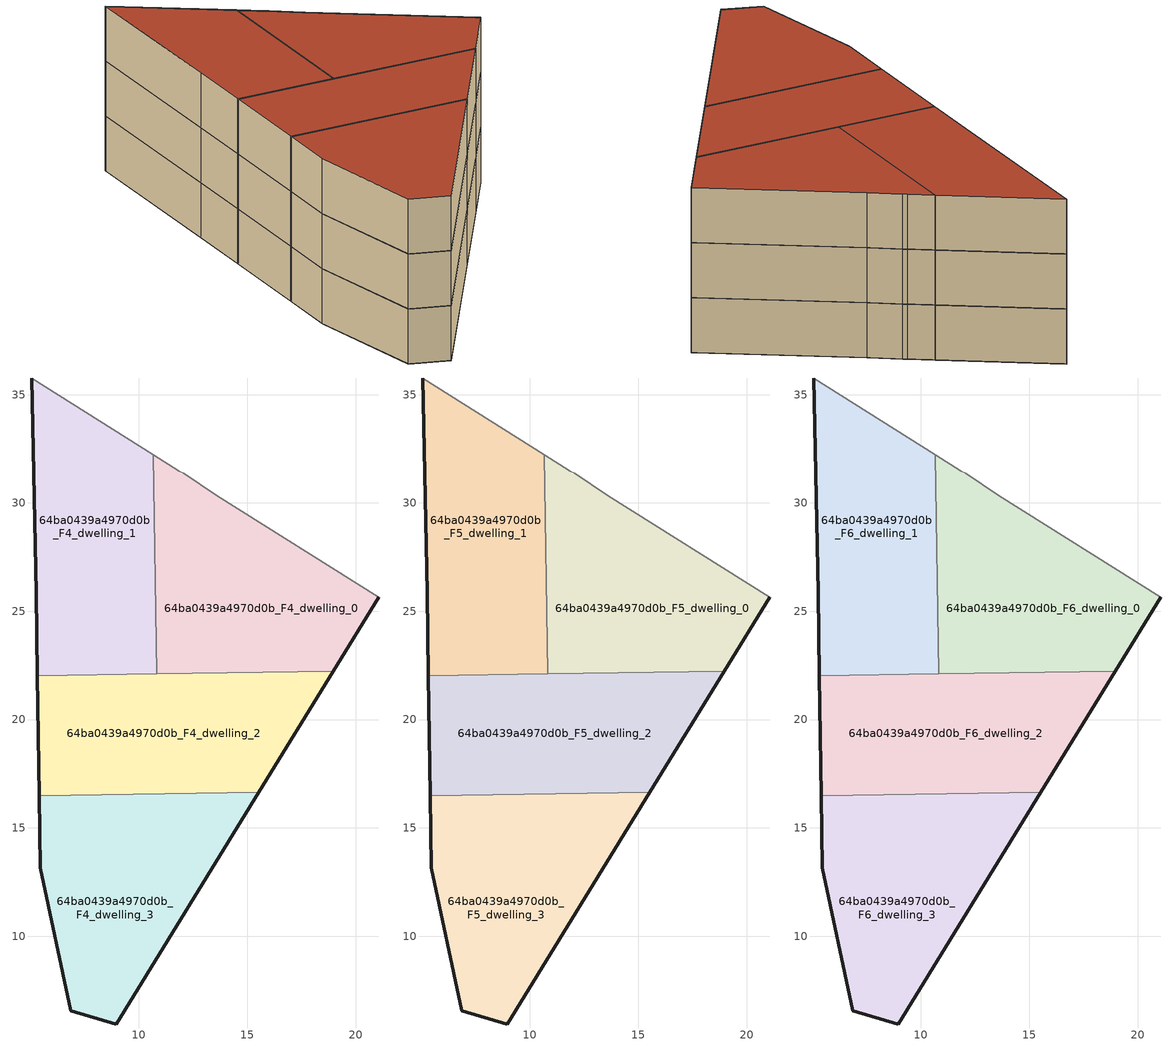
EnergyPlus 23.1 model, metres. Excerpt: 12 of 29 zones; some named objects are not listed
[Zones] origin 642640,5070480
64ba0439a4970d0b_F4_dwelling_0
 floor to 64ba0439a4970d0b_F3_dwelling_0 (EU_floor_Construction): 18.96,22.24 21.06,25.66 13.56,30.36 12.06,31.36 11.86,31.46 10.65,32.23 10.82,22.11 z12
 wall outside (EU_wall_Construction): 21.06,25.66 18.96,22.24 z12:15
 wall adiabatic (EU_wall_Construction): 10.65,32.23 11.86,31.46 12.06,31.36 13.56,30.36 21.06,25.66 z12:15
 wall to 64ba0439a4970d0b_F4_dwelling_1 (EU_wall_Construction): 10.82,22.11 10.65,32.23 z12:15
 wall to 64ba0439a4970d0b_F4_dwelling_2 (EU_wall_Construction): 18.96,22.24 10.82,22.11 z12:15
64ba0439a4970d0b_F4_dwelling_1
 floor to 64ba0439a4970d0b_F3_dwelling_1 (EU_floor_Construction): 10.82,22.11 10.65,32.23 5.06,35.77 5.25,25.86 5.31,22.02 z12
 wall outside (EU_wall_Construction): 5.31,22.02 5.25,25.86 5.06,35.77 z12:15
 wall adiabatic (EU_wall_Construction): 5.06,35.77 10.65,32.23 z12:15
 wall to 64ba0439a4970d0b_F4_dwelling_2 (EU_wall_Construction): 10.82,22.11 5.31,22.02 z12:15
64ba0439a4970d0b_F4_dwelling_2
 floor to 64ba0439a4970d0b_F3_dwelling_2 (EU_floor_Construction): 15.53,16.65 18.96,22.24 5.31,22.02 5.4,16.48 z12
 wall outside (EU_wall_Construction): 5.4,16.48 5.31,22.02 / 18.96,22.24 15.53,16.65 z12:15
 wall to 64ba0439a4970d0b_F4_dwelling_3 (EU_wall_Construction): 15.53,16.65 5.4,16.48 z12:15
64ba0439a4970d0b_F4_dwelling_3
 floor to 64ba0439a4970d0b_F3_dwelling_3 (EU_floor_Construction): 8.95,5.95 15.53,16.65 5.4,16.48 5.45,13.15 6.85,6.55 z12
 wall outside (EU_wall_Construction): 15.53,16.65 8.95,5.95 6.85,6.55 5.45,13.15 5.4,16.48 z12:15
64ba0439a4970d0b_F5_dwelling_0
 floor to 64ba0439a4970d0b_F4_dwelling_0 (EU_floor_Construction): 18.96,22.24 21.06,25.66 13.56,30.36 12.06,31.36 11.86,31.46 10.65,32.23 10.82,22.11 z15
 wall outside (EU_wall_Construction): 21.06,25.66 18.96,22.24 z15:18
 wall adiabatic (EU_wall_Construction): 10.65,32.23 11.86,31.46 12.06,31.36 13.56,30.36 21.06,25.66 z15:18
 wall to 64ba0439a4970d0b_F5_dwelling_1 (EU_wall_Construction): 10.82,22.11 10.65,32.23 z15:18
 wall to 64ba0439a4970d0b_F5_dwelling_2 (EU_wall_Construction): 18.96,22.24 10.82,22.11 z15:18
64ba0439a4970d0b_F5_dwelling_1
 floor to 64ba0439a4970d0b_F4_dwelling_1 (EU_floor_Construction): 10.82,22.11 10.65,32.23 5.06,35.77 5.25,25.86 5.31,22.02 z15
 wall outside (EU_wall_Construction): 5.31,22.02 5.25,25.86 5.06,35.77 z15:18
 wall adiabatic (EU_wall_Construction): 5.06,35.77 10.65,32.23 z15:18
 wall to 64ba0439a4970d0b_F5_dwelling_2 (EU_wall_Construction): 10.82,22.11 5.31,22.02 z15:18
64ba0439a4970d0b_F5_dwelling_2
 floor to 64ba0439a4970d0b_F4_dwelling_2 (EU_floor_Construction): 15.53,16.65 18.96,22.24 5.31,22.02 5.4,16.48 z15
 wall outside (EU_wall_Construction): 5.4,16.48 5.31,22.02 / 18.96,22.24 15.53,16.65 z15:18
 wall to 64ba0439a4970d0b_F5_dwelling_3 (EU_wall_Construction): 15.53,16.65 5.4,16.48 z15:18
64ba0439a4970d0b_F5_dwelling_3
 floor to 64ba0439a4970d0b_F4_dwelling_3 (EU_floor_Construction): 8.95,5.95 15.53,16.65 5.4,16.48 5.45,13.15 6.85,6.55 z15
 wall outside (EU_wall_Construction): 15.53,16.65 8.95,5.95 6.85,6.55 5.45,13.15 5.4,16.48 z15:18
64ba0439a4970d0b_F6_dwelling_0
 floor to 64ba0439a4970d0b_F5_dwelling_0 (EU_floor_Construction): 18.96,22.24 21.06,25.66 13.56,30.36 12.06,31.36 11.86,31.46 10.65,32.23 10.82,22.11 z18
 wall outside (EU_wall_Construction): 21.06,25.66 18.96,22.24 z18:21
 wall adiabatic (EU_wall_Construction): 10.65,32.23 11.86,31.46 12.06,31.36 13.56,30.36 21.06,25.66 z18:21
 wall to 64ba0439a4970d0b_F6_dwelling_1 (EU_wall_Construction): 10.82,22.11 10.65,32.23 z18:21
 wall to 64ba0439a4970d0b_F6_dwelling_2 (EU_wall_Construction): 18.96,22.24 10.82,22.11 z18:21
 roof outside (EU_roof_Construction): 21.06,25.66 18.96,22.24 10.82,22.11 10.65,32.23 11.86,31.46 12.06,31.36 13.56,30.36 z21
64ba0439a4970d0b_F6_dwelling_1
 floor to 64ba0439a4970d0b_F5_dwelling_1 (EU_floor_Construction): 10.82,22.11 10.65,32.23 5.06,35.77 5.25,25.86 5.31,22.02 z18
 wall outside (EU_wall_Construction): 5.31,22.02 5.25,25.86 5.06,35.77 z18:21
 wall adiabatic (EU_wall_Construction): 5.06,35.77 10.65,32.23 z18:21
 wall to 64ba0439a4970d0b_F6_dwelling_2 (EU_wall_Construction): 10.82,22.11 5.31,22.02 z18:21
 roof outside (EU_roof_Construction): 10.65,32.23 10.82,22.11 5.31,22.02 5.25,25.86 5.06,35.77 z21
64ba0439a4970d0b_F6_dwelling_2
 floor to 64ba0439a4970d0b_F5_dwelling_2 (EU_floor_Construction): 15.53,16.65 18.96,22.24 5.31,22.02 5.4,16.48 z18
 wall outside (EU_wall_Construction): 5.4,16.48 5.31,22.02 / 18.96,22.24 15.53,16.65 z18:21
 wall to 64ba0439a4970d0b_F6_dwelling_3 (EU_wall_Construction): 15.53,16.65 5.4,16.48 z18:21
 roof outside (EU_roof_Construction): 18.96,22.24 15.53,16.65 5.4,16.48 5.31,22.02 z21
64ba0439a4970d0b_F6_dwelling_3
 floor to 64ba0439a4970d0b_F5_dwelling_3 (EU_floor_Construction): 8.95,5.95 15.53,16.65 5.4,16.48 5.45,13.15 6.85,6.55 z18
 wall outside (EU_wall_Construction): 15.53,16.65 8.95,5.95 6.85,6.55 5.45,13.15 5.4,16.48 z18:21
 roof outside (EU_roof_Construction): 15.53,16.65 8.95,5.95 6.85,6.55 5.45,13.15 5.4,16.48 z21
[Building]
EU S2 Campaign: North Axis=0; Terrain=City; Solar Distribution=FullExterior
[Site:Location]
Lyon-Bron: Latitude=45.75; Longitude=5; Time Zone=1; Elevation=198
[SizingPeriod:WeatherFileDays]
AnnualSizingPeriod: Begin Month=1; Begin Day of Month=1; End Month=12; End Day of Month=31; Day of Week for Start Day=Monday; Use Weather File Daylight Saving Period=No; Use Weather File Rain and Snow Indicators=No
[MATERIAL]
EU_InternalMass_Material: Roughness=MediumRough; Thickness=0.1; Conductivity=1; Density=1800; Specific Heat=900; Thermal Absorptance=0.9; Solar Absorptance=0.7; Visible Absorptance=0.7
[MATERIAL:NOMASS] Roughness=MediumRough; Thermal Absorptance=0.9; Solar Absorptance=0.7; Visible Absorptance=0.7
Name | Thermal Resistance
EU_wall_NoMass | 0.776494
EU_roof_NoMass | 0.486893
EU_floor_NoMass | 0.421597
[CONSTRUCTION]
EU_wall_Construction: EU_wall_NoMass
EU_roof_Construction: EU_roof_NoMass
EU_floor_Construction: EU_floor_NoMass
EU_InternalMass_Construction: EU_InternalMass_Material
[ZONE] Type=1; Multiplier=1; Ceiling Height=autocalculate; Floor Area=autocalculate; Part of Total Floor Area=Yes
Name | Volume
64ba0439a4970d0b_F4_dwelling_0; 64ba0439a4970d0b_F5_dwelling_0; 64ba0439a4970d0b_F6_dwelling_0 | 197.448
64ba0439a4970d0b_F4_dwelling_1; 64ba0439a4970d0b_F5_dwelling_1; 64ba0439a4970d0b_F6_dwelling_1 | 197.425
64ba0439a4970d0b_F4_dwelling_2; 64ba0439a4970d0b_F5_dwelling_2; 64ba0439a4970d0b_F6_dwelling_2 | 197.449
64ba0439a4970d0b_F4_dwelling_3; 64ba0439a4970d0b_F5_dwelling_3; 64ba0439a4970d0b_F6_dwelling_3 | 197.4375
[INTERNALMASS] Construction=EU_InternalMass_Construction
Name | Zone or ZoneList | Surface Area
64ba0439a4970d0b_F4_dwelling_0_EU_InternalMass | 64ba0439a4970d0b_F4_dwelling_0 | 65.8161
64ba0439a4970d0b_F4_dwelling_1_EU_InternalMass | 64ba0439a4970d0b_F4_dwelling_1 | 65.8078
64ba0439a4970d0b_F4_dwelling_2_EU_InternalMass | 64ba0439a4970d0b_F4_dwelling_2 | 65.8169
64ba0439a4970d0b_F4_dwelling_3_EU_InternalMass | 64ba0439a4970d0b_F4_dwelling_3 | 65.8124
64ba0439a4970d0b_F5_dwelling_0_EU_InternalMass | 64ba0439a4970d0b_F5_dwelling_0 | 65.8161
64ba0439a4970d0b_F5_dwelling_1_EU_InternalMass | 64ba0439a4970d0b_F5_dwelling_1 | 65.8078
64ba0439a4970d0b_F5_dwelling_2_EU_InternalMass | 64ba0439a4970d0b_F5_dwelling_2 | 65.8169
64ba0439a4970d0b_F5_dwelling_3_EU_InternalMass | 64ba0439a4970d0b_F5_dwelling_3 | 65.8124
64ba0439a4970d0b_F6_dwelling_0_EU_InternalMass | 64ba0439a4970d0b_F6_dwelling_0 | 65.8161
64ba0439a4970d0b_F6_dwelling_1_EU_InternalMass | 64ba0439a4970d0b_F6_dwelling_1 | 65.8078
64ba0439a4970d0b_F6_dwelling_2_EU_InternalMass | 64ba0439a4970d0b_F6_dwelling_2 | 65.8169
64ba0439a4970d0b_F6_dwelling_3_EU_InternalMass | 64ba0439a4970d0b_F6_dwelling_3 | 65.8124
[OTHEREQUIPMENT] Fuel Type=Electricity; Design Level Calculation Method=Watts/Area; Power per Zone Floor Area=1; Fraction Latent=0; Fraction Radiant=0; Fraction Lost=0; Carbon Dioxide Generation Rate=0; EndUse Subcategory=EU_Step8_InternalGains
Name | Zone or ZoneList or Space or SpaceList | Schedule
EU_Step8_InternalGain_64ba0439a4970d0b_F4_dwelling_0_f000 | 64ba0439a4970d0b_F4_dwelling_0 | EU_Step8_GainSchedule_64ba0439a4970d0b_F4_dwelling_0_f000
EU_Step8_InternalGain_64ba0439a4970d0b_F4_dwelling_1_f000 | 64ba0439a4970d0b_F4_dwelling_1 | EU_Step8_GainSchedule_64ba0439a4970d0b_F4_dwelling_1_f000
EU_Step8_InternalGain_64ba0439a4970d0b_F4_dwelling_2_f000 | 64ba0439a4970d0b_F4_dwelling_2 | EU_Step8_GainSchedule_64ba0439a4970d0b_F4_dwelling_2_f000
EU_Step8_InternalGain_64ba0439a4970d0b_F4_dwelling_3_f000 | 64ba0439a4970d0b_F4_dwelling_3 | EU_Step8_GainSchedule_64ba0439a4970d0b_F4_dwelling_3_f000
EU_Step8_InternalGain_64ba0439a4970d0b_F5_dwelling_0_f000 | 64ba0439a4970d0b_F5_dwelling_0 | EU_Step8_GainSchedule_64ba0439a4970d0b_F5_dwelling_0_f000
EU_Step8_InternalGain_64ba0439a4970d0b_F5_dwelling_1_f000 | 64ba0439a4970d0b_F5_dwelling_1 | EU_Step8_GainSchedule_64ba0439a4970d0b_F5_dwelling_1_f000
EU_Step8_InternalGain_64ba0439a4970d0b_F5_dwelling_2_f000 | 64ba0439a4970d0b_F5_dwelling_2 | EU_Step8_GainSchedule_64ba0439a4970d0b_F5_dwelling_2_f000
EU_Step8_InternalGain_64ba0439a4970d0b_F5_dwelling_3_f000 | 64ba0439a4970d0b_F5_dwelling_3 | EU_Step8_GainSchedule_64ba0439a4970d0b_F5_dwelling_3_f000
EU_Step8_InternalGain_64ba0439a4970d0b_F6_dwelling_0_f000 | 64ba0439a4970d0b_F6_dwelling_0 | EU_Step8_GainSchedule_64ba0439a4970d0b_F6_dwelling_0_f000
EU_Step8_InternalGain_64ba0439a4970d0b_F6_dwelling_1_f000 | 64ba0439a4970d0b_F6_dwelling_1 | EU_Step8_GainSchedule_64ba0439a4970d0b_F6_dwelling_1_f000
EU_Step8_InternalGain_64ba0439a4970d0b_F6_dwelling_2_f000 | 64ba0439a4970d0b_F6_dwelling_2 | EU_Step8_GainSchedule_64ba0439a4970d0b_F6_dwelling_2_f000
EU_Step8_InternalGain_64ba0439a4970d0b_F6_dwelling_3_f000 | 64ba0439a4970d0b_F6_dwelling_3 | EU_Step8_GainSchedule_64ba0439a4970d0b_F6_dwelling_3_f000
[ZONEVENTILATION:DESIGNFLOWRATE] Schedule=EU_AlwaysOn; Design Flow Rate Calculation Method=AirChanges/Hour; Air Changes per Hour=0.693814; Ventilation Type=Natural; Fan Pressure Rise=0; Fan Total Efficiency=1; Constant Term Coefficient=1; Temperature Term Coefficient=0; Velocity Term Coefficient=0; Velocity Squared Term Coefficient=0; Minimum Indoor Temperature=-100; Maximum Indoor Temperature=100; Delta Temperature=-100; Minimum Outdoor Temperature=-100; Maximum Outdoor Temperature=100; Maximum Wind Speed=40
Name | Zone or ZoneList or Space or SpaceList
EU_ConstantAir_64ba0439a4970d0b_F4_dwelling_0 | 64ba0439a4970d0b_F4_dwelling_0
EU_ConstantAir_64ba0439a4970d0b_F4_dwelling_1 | 64ba0439a4970d0b_F4_dwelling_1
EU_ConstantAir_64ba0439a4970d0b_F4_dwelling_2 | 64ba0439a4970d0b_F4_dwelling_2
EU_ConstantAir_64ba0439a4970d0b_F4_dwelling_3 | 64ba0439a4970d0b_F4_dwelling_3
EU_ConstantAir_64ba0439a4970d0b_F5_dwelling_0 | 64ba0439a4970d0b_F5_dwelling_0
EU_ConstantAir_64ba0439a4970d0b_F5_dwelling_1 | 64ba0439a4970d0b_F5_dwelling_1
EU_ConstantAir_64ba0439a4970d0b_F5_dwelling_2 | 64ba0439a4970d0b_F5_dwelling_2
EU_ConstantAir_64ba0439a4970d0b_F5_dwelling_3 | 64ba0439a4970d0b_F5_dwelling_3
EU_ConstantAir_64ba0439a4970d0b_F6_dwelling_0 | 64ba0439a4970d0b_F6_dwelling_0
EU_ConstantAir_64ba0439a4970d0b_F6_dwelling_1 | 64ba0439a4970d0b_F6_dwelling_1
EU_ConstantAir_64ba0439a4970d0b_F6_dwelling_2 | 64ba0439a4970d0b_F6_dwelling_2
EU_ConstantAir_64ba0439a4970d0b_F6_dwelling_3 | 64ba0439a4970d0b_F6_dwelling_3
[HVACTEMPLATE:ZONE:IDEALLOADSAIRSYSTEM] System Availability Schedule=EU_AlwaysOn; Maximum Heating Supply Air Temperature=50; Minimum Cooling Supply Air Temperature=13; Maximum Heating Supply Air Humidity Ratio=0.0156; Minimum Cooling Supply Air Humidity Ratio=0.0077; Heating Limit=NoLimit; Cooling Limit=NoLimit; Heating Availability Schedule=EU_AlwaysOn; Cooling Availability Schedule=EU_CoolingOff; Dehumidification Control Type=ConstantSensibleHeatRatio; Cooling Sensible Heat Ratio=0.7; Dehumidification Setpoint=60; Humidification Control Type=None; Humidification Setpoint=30; Outdoor Air Method=None; Outdoor Air Flow Rate per Person=0.00944; Outdoor Air Flow Rate per Zone Floor Area=0; Outdoor Air Flow Rate per Zone=0; Demand Controlled Ventilation Type=None; Outdoor Air Economizer Type=NoEconomizer; Heat Recovery Type=None; Sensible Heat Recovery Effectiveness=0.7; Latent Heat Recovery Effectiveness=0.65
Name | Template Thermostat
64ba0439a4970d0b_F4_dwelling_0 | EU_HeatOnly_64ba0439a4970d0b_F4_dwelling_0
64ba0439a4970d0b_F4_dwelling_1 | EU_HeatOnly_64ba0439a4970d0b_F4_dwelling_1
64ba0439a4970d0b_F4_dwelling_2 | EU_HeatOnly_64ba0439a4970d0b_F4_dwelling_2
64ba0439a4970d0b_F4_dwelling_3 | EU_HeatOnly_64ba0439a4970d0b_F4_dwelling_3
64ba0439a4970d0b_F5_dwelling_0 | EU_HeatOnly_64ba0439a4970d0b_F5_dwelling_0
64ba0439a4970d0b_F5_dwelling_1 | EU_HeatOnly_64ba0439a4970d0b_F5_dwelling_1
64ba0439a4970d0b_F5_dwelling_2 | EU_HeatOnly_64ba0439a4970d0b_F5_dwelling_2
64ba0439a4970d0b_F5_dwelling_3 | EU_HeatOnly_64ba0439a4970d0b_F5_dwelling_3
64ba0439a4970d0b_F6_dwelling_0 | EU_HeatOnly_64ba0439a4970d0b_F6_dwelling_0
64ba0439a4970d0b_F6_dwelling_1 | EU_HeatOnly_64ba0439a4970d0b_F6_dwelling_1
64ba0439a4970d0b_F6_dwelling_2 | EU_HeatOnly_64ba0439a4970d0b_F6_dwelling_2
64ba0439a4970d0b_F6_dwelling_3 | EU_HeatOnly_64ba0439a4970d0b_F6_dwelling_3
[SIZING:ZONE] Zone Cooling Design Supply Air Temperature Input Method=SupplyAirTemperature; Zone Cooling Design Supply Air Temperature=13; Zone Heating Design Supply Air Temperature Input Method=SupplyAirTemperature; Zone Heating Design Supply Air Temperature=50; Zone Cooling Design Supply Air Humidity Ratio=0.008; Zone Heating Design Supply Air Humidity Ratio=0.008; Cooling Design Air Flow Method=DesignDay; Cooling Design Air Flow Rate=0; Cooling Minimum Air Flow per Zone Floor Area=0.000762; Cooling Minimum Air Flow=0; Cooling Minimum Air Flow Fraction=0.2; Heating Design Air Flow Method=DesignDay; Heating Design Air Flow Rate=0; Heating Maximum Air Flow per Zone Floor Area=0.002032; Heating Maximum Air Flow=0.141576; Heating Maximum Air Flow Fraction=0.3; Account for Dedicated Outdoor Air System=No; Dedicated Outdoor Air System Control Strategy=NeutralSupplyAir; Dedicated Outdoor Air Low Setpoint Temperature for Design=autosize; Dedicated Outdoor Air High Setpoint Temperature for Design=autosize; Zone Load Sizing Method=Sensible Load Only No Latent Load; Zone Latent Cooling Design Supply Air Humidity Ratio Input Method=HumidityRatioDifference; Zone Cooling Design Supply Air Humidity Ratio Difference=0.005; Zone Latent Heating Design Supply Air Humidity Ratio Input Method=HumidityRatioDifference; Zone Humidification Design Supply Air Humidity Ratio Difference=0.005
64ba0439a4970d0b_F4_dwelling_0; 64ba0439a4970d0b_F4_dwelling_1; 64ba0439a4970d0b_F4_dwelling_2; 64ba0439a4970d0b_F4_dwelling_3; 64ba0439a4970d0b_F5_dwelling_0; 64ba0439a4970d0b_F5_dwelling_1; 64ba0439a4970d0b_F5_dwelling_2; 64ba0439a4970d0b_F5_dwelling_3; 64ba0439a4970d0b_F6_dwelling_0; 64ba0439a4970d0b_F6_dwelling_1; 64ba0439a4970d0b_F6_dwelling_2; 64ba0439a4970d0b_F6_dwelling_3
[SCHEDULE:CONSTANT]
Name | Hourly Value
EU_AlwaysOn | 1
EU_CoolingOff | 0
[SCHEDULE:FILE] Column Number=1; Rows to Skip at Top=0; Number of Hours of Data=8760; Column Separator=Comma; Interpolate to Timestep=No; Minutes per Item=60; Adjust Schedule for Daylight Savings=Yes
Name | File
EU_Step8_GainSchedule_64ba0439a4970d0b_F4_dwelling_0_f000 | ../../schedules/64ba0439a4970d0b/64ba0439a4970d0b_F4_dwelling_0_f000_gain.csv
EU_Step8_GainSchedule_64ba0439a4970d0b_F4_dwelling_1_f000 | ../../schedules/64ba0439a4970d0b/64ba0439a4970d0b_F4_dwelling_1_f000_gain.csv
EU_Step8_GainSchedule_64ba0439a4970d0b_F4_dwelling_2_f000 | ../../schedules/64ba0439a4970d0b/64ba0439a4970d0b_F4_dwelling_2_f000_gain.csv
EU_Step8_GainSchedule_64ba0439a4970d0b_F4_dwelling_3_f000 | ../../schedules/64ba0439a4970d0b/64ba0439a4970d0b_F4_dwelling_3_f000_gain.csv
EU_Step8_GainSchedule_64ba0439a4970d0b_F5_dwelling_0_f000 | ../../schedules/64ba0439a4970d0b/64ba0439a4970d0b_F5_dwelling_0_f000_gain.csv
EU_Step8_GainSchedule_64ba0439a4970d0b_F5_dwelling_1_f000 | ../../schedules/64ba0439a4970d0b/64ba0439a4970d0b_F5_dwelling_1_f000_gain.csv
EU_Step8_GainSchedule_64ba0439a4970d0b_F5_dwelling_2_f000 | ../../schedules/64ba0439a4970d0b/64ba0439a4970d0b_F5_dwelling_2_f000_gain.csv
EU_Step8_GainSchedule_64ba0439a4970d0b_F5_dwelling_3_f000 | ../../schedules/64ba0439a4970d0b/64ba0439a4970d0b_F5_dwelling_3_f000_gain.csv
EU_Step8_GainSchedule_64ba0439a4970d0b_F6_dwelling_0_f000 | ../../schedules/64ba0439a4970d0b/64ba0439a4970d0b_F6_dwelling_0_f000_gain.csv
EU_Step8_GainSchedule_64ba0439a4970d0b_F6_dwelling_1_f000 | ../../schedules/64ba0439a4970d0b/64ba0439a4970d0b_F6_dwelling_1_f000_gain.csv
EU_Step8_GainSchedule_64ba0439a4970d0b_F6_dwelling_2_f000 | ../../schedules/64ba0439a4970d0b/64ba0439a4970d0b_F6_dwelling_2_f000_gain.csv
EU_Step8_GainSchedule_64ba0439a4970d0b_F6_dwelling_3_f000 | ../../schedules/64ba0439a4970d0b/64ba0439a4970d0b_F6_dwelling_3_f000_gain.csv
